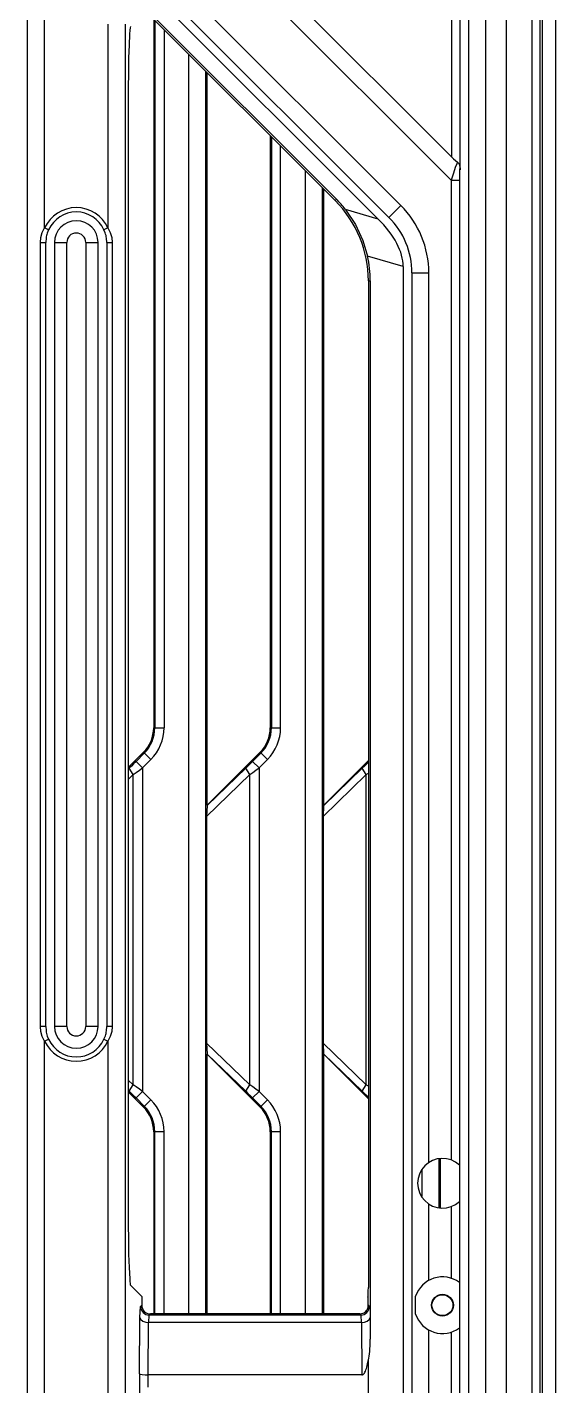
# Model space of a CAD drawing. Header units: millimetres. Extents: x -3132 to 28633, y 682 to 5849.
# Drawn here: x 7500.4 to 7561, y 2209.3 to 2365.3 of the extents above; entities that cross this region are included whole.
import ezdxf

# ---------------------------------------------------------------- set-up
doc = ezdxf.new("R2010")
doc.units = ezdxf.units.MM

msp = doc.modelspace()

# ---------------------------------------------------------------- linework, layer by layer
at = {"linetype": 'Continuous'}
for p, q in [((7561.028, 1705.533), (7561.028, 2705.533)), ((7558.334, 1968.437), (7558.334, 2442.629)), ((7559.214, 2442.221), (7559.214, 1968.845)), ((7559.507, 1968.845), (7559.507, 2442.221)), ((7555.336, 2438.707), (7555.336, 1972.359)), ((7553.007, 1973.703), (7553.007, 2437.363)), ((7549.062, 2435.052), (7549.062, 2350.378)), ((7551.008, 2436.131), (7551.008, 1974.935)), ((7550.062, 2348.867), (7550.062, 2434.514)), ((7514.919, 2384.521), (7549.062, 2350.378)), ((7549.01, 2347.691), (7514.264, 2382.437)), ((7500.397, 2372.847), (7500.397, 2038.219)), ((7502.396, 2342.209), (7502.396, 2372.847)), ((7514.264, 2373.773), (7543.261, 2344.775)), ((7541.892, 2343.406), (7514.212, 2371.086)), ((7514.72, 2369.164), (7540.631, 2343.252)), ((7535.721, 2345.335), (7514.324, 2366.732)), ((7514.782, 2366.581), (7535.874, 2345.488)), ((7514.904, 2366.151), (7514.904, 2284.83)), ((7509.66, 2365.583), (7509.66, 2342.209)), ((7511.659, 2045.457), (7511.659, 2365.609)), ((7515.038, 2366.017), (7515.038, 2284.83)), ((7516.092, 2364.963), (7516.092, 2284.83)), ((7518.909, 2362.146), (7518.909, 2217.533)), ((7520.902, 2217.533), (7520.902, 2360.154)), ((7521.047, 2275.941), (7521.047, 2360.009)), ((7511.992, 2358.265), (7511.992, 2227.807)), ((7528.274, 2352.781), (7528.274, 2284.83)), ((7528.408, 2352.647), (7528.408, 2284.83)), ((7529.462, 2284.83), (7529.462, 2351.593)), ((7549.501, 2349.125), (7549.275, 2348.477)), ((7550.03, 2348.96), (7550.043, 2349.071)), ((7532.279, 2348.776), (7532.279, 2217.533)), ((7549.275, 2348.477), (7549.01, 2347.691)), ((7549.01, 2347.691), (7550.009, 2347.691)), ((7549.01, 2347.691), (7549.01, 2235.208)), ((7550.009, 2063.374), (7550.009, 2347.691)), ((7550.055, 2348.989), (7550.062, 2348.867)), ((7550.058, 2348.99), (7550.062, 2348.864)), ((7534.272, 2217.533), (7534.272, 2346.784)), ((7534.417, 2275.941), (7534.417, 2346.639)), ((7535.874, 2345.488), (7535.721, 2345.335)), ((7536.884, 2344.35), (7540.631, 2343.252)), ((7543.261, 2344.775), (7541.892, 2343.406)), ((7501.961, 2341.106), (7502.126, 2341.672)), ((7502.126, 2341.672), (7502.396, 2342.209)), ((7502.85, 2341.999), (7502.396, 2342.209)), ((7502.85, 2341.999), (7502.693, 2341.593)), ((7509.66, 2342.209), (7509.206, 2341.999)), ((7509.35, 2341.635), (7509.206, 2341.999)), ((7509.66, 2342.209), (7509.929, 2341.673)), ((7509.929, 2341.673), (7510.095, 2341.108)), ((7501.906, 2340.533), (7501.961, 2341.106)), ((7501.906, 2340.533), (7502.528, 2340.533)), ((7501.906, 2250.533), (7501.906, 2340.533)), ((7502.567, 2341.054), (7502.528, 2340.533)), ((7502.528, 2250.533), (7502.528, 2340.533)), ((7503.528, 2340.533), (7504.942, 2340.533)), ((7503.528, 2340.533), (7503.528, 2250.533)), ((7504.942, 2250.533), (7504.942, 2340.533)), ((7507.114, 2340.533), (7508.528, 2340.533)), ((7507.114, 2340.533), (7507.114, 2250.533)), ((7508.528, 2250.533), (7508.528, 2340.533)), ((7509.528, 2340.533), (7509.495, 2341.016)), ((7509.528, 2340.533), (7510.151, 2340.533)), ((7509.528, 2340.533), (7509.528, 2250.533)), ((7510.095, 2341.108), (7510.151, 2340.533)), ((7510.151, 2340.533), (7510.151, 2250.533)), ((7543.528, 2337.765), (7539.431, 2338.965)), ((7543.528, 2337.765), (7543.528, 2073.301)), ((7544.528, 2337.042), (7546.465, 2337.042)), ((7544.528, 2337.042), (7544.528, 2074.024)), ((7546.465, 2234.916), (7546.465, 2337.042)), ((7539.528, 2336.142), (7539.741, 2336.142)), ((7539.528, 2336.142), (7539.528, 2220.555)), ((7539.741, 2336.142), (7539.741, 2214.624)), ((7514.904, 2284.83), (7516.092, 2284.83)), ((7528.274, 2284.83), (7529.462, 2284.83)), ((7513.732, 2282.001), (7511.992, 2280.26)), ((7514.572, 2281.161), (7513.732, 2282.001)), ((7527.102, 2282.001), (7521.047, 2275.941)), ((7527.942, 2281.161), (7527.102, 2282.001)), ((7513.827, 2281.906), (7512.877, 2280.956)), ((7512.877, 2280.956), (7513.622, 2280.211)), ((7513.622, 2280.211), (7514.572, 2281.161)), ((7527.197, 2281.906), (7526.247, 2280.956)), ((7526.247, 2280.956), (7526.992, 2280.211)), ((7526.992, 2280.211), (7527.942, 2281.161)), ((7539.528, 2281.057), (7534.417, 2275.941)), ((7511.992, 2278.896), (7512.553, 2279.438)), ((7512.553, 2279.438), (7512.091, 2280.183)), ((7512.553, 2243.841), (7512.553, 2279.438)), ((7513.622, 2280.211), (7513.622, 2243.068)), ((7520.962, 2274.647), (7525.923, 2279.438)), ((7525.461, 2280.183), (7521.034, 2275.909)), ((7525.923, 2279.438), (7525.461, 2280.183)), ((7525.923, 2243.841), (7525.923, 2279.438)), ((7526.992, 2280.211), (7526.992, 2243.068)), ((7534.332, 2274.647), (7539.293, 2279.438)), ((7538.831, 2280.183), (7534.404, 2275.909)), ((7539.293, 2279.438), (7538.831, 2280.183)), ((7539.293, 2279.438), (7539.528, 2279.606)), ((7539.293, 2243.841), (7539.293, 2279.438)), ((7521.031, 2275.911), (7520.962, 2274.647)), ((7521.048, 2275.941), (7521.031, 2275.911)), ((7534.401, 2275.911), (7534.332, 2274.647)), ((7534.418, 2275.941), (7534.401, 2275.911)), ((7520.962, 2274.647), (7520.962, 2248.631)), ((7534.332, 2274.647), (7534.332, 2248.631)), ((7502.528, 2250.533), (7501.906, 2250.533)), ((7501.961, 2249.958), (7501.906, 2250.533)), ((7502.127, 2249.392), (7501.961, 2249.958)), ((7502.396, 2248.857), (7502.127, 2249.392)), ((7502.528, 2250.533), (7502.562, 2250.05)), ((7502.706, 2249.431), (7502.85, 2249.067)), ((7504.942, 2250.533), (7503.528, 2250.533)), ((7508.528, 2250.533), (7507.114, 2250.533)), ((7509.206, 2249.067), (7509.364, 2249.472)), ((7509.489, 2250.012), (7509.528, 2250.533)), ((7510.151, 2250.533), (7509.528, 2250.533)), ((7509.93, 2249.394), (7509.66, 2248.857)), ((7510.095, 2249.96), (7509.93, 2249.394)), ((7510.151, 2250.533), (7510.095, 2249.96)), ((7502.396, 2248.857), (7502.85, 2249.067)), ((7502.396, 2162.209), (7502.396, 2248.857)), ((7509.206, 2249.067), (7509.66, 2248.857)), ((7509.66, 2248.857), (7509.66, 2162.209)), ((7525.923, 2243.841), (7520.962, 2248.631)), ((7520.962, 2248.631), (7521.031, 2247.363)), ((7539.293, 2243.841), (7534.332, 2248.631)), ((7534.332, 2248.631), (7534.401, 2247.363)), ((7521.036, 2247.367), (7525.461, 2243.096)), ((7521.047, 2247.342), (7527.102, 2241.277)), ((7521.047, 2217.533), (7521.047, 2247.342)), ((7534.406, 2247.367), (7538.831, 2243.096)), ((7534.417, 2247.342), (7539.528, 2242.223)), ((7534.417, 2217.533), (7534.417, 2247.342)), ((7512.553, 2243.841), (7511.992, 2244.383)), ((7511.992, 2243.021), (7513.732, 2241.277)), ((7512.091, 2243.096), (7512.553, 2243.841)), ((7513.622, 2243.068), (7512.877, 2242.323)), ((7514.572, 2242.117), (7513.622, 2243.068)), ((7525.461, 2243.096), (7525.923, 2243.841)), ((7526.992, 2243.068), (7526.247, 2242.323)), ((7527.942, 2242.117), (7526.992, 2243.068)), ((7538.831, 2243.096), (7539.293, 2243.841)), ((7539.528, 2243.673), (7539.293, 2243.841)), ((7513.827, 2241.372), (7512.877, 2242.323)), ((7513.732, 2241.277), (7514.572, 2242.117)), ((7527.197, 2241.372), (7526.247, 2242.323)), ((7527.102, 2241.277), (7527.942, 2242.117)), ((7516.092, 2238.449), (7514.904, 2238.449)), ((7514.904, 2238.449), (7514.904, 2217.533)), ((7515.038, 2217.533), (7515.038, 2238.449)), ((7516.092, 2217.533), (7516.092, 2238.449)), ((7529.462, 2238.449), (7528.274, 2238.449)), ((7528.274, 2238.449), (7528.274, 2217.533)), ((7528.408, 2217.533), (7528.408, 2238.449)), ((7529.462, 2217.533), (7529.462, 2238.449)), ((7547.641, 2229.743), (7547.641, 2235.323)), ((7547.788, 2229.726), (7547.788, 2235.34)), ((7545.649, 2234.069), (7545.649, 2230.996)), ((7549.964, 2234.625), (7549.964, 2230.441)), ((7546.465, 2221.382), (7546.465, 2230.15)), ((7549.01, 2229.857), (7549.01, 2221.631)), ((7549.964, 2221.143), (7549.964, 2215.922)), ((7512.238, 2220.824), (7513.53, 2219.532)), ((7539.458, 2219.468), (7539.496, 2219.563)), ((7544.945, 2217.506), (7544.945, 2219.56)), ((7513.335, 2217.108), (7513.39, 2218.388)), ((7513.53, 2218.528), (7513.39, 2218.388)), ((7513.53, 2219.532), (7513.53, 2218.528)), ((7539.458, 2219.468), (7539.458, 2218.183)), ((7539.668, 2218.388), (7539.528, 2218.528)), ((7513.287, 2210.638), (7513.335, 2217.108)), ((7514.282, 2210.533), (7514.327, 2216.555)), ((7538.73, 2216.555), (7514.327, 2216.555)), ((7514.34, 2216.555), (7514.376, 2217.405)), ((7538.682, 2217.405), (7514.376, 2217.405)), ((7514.397, 2217.405), (7514.525, 2217.533)), ((7538.533, 2217.533), (7514.525, 2217.533)), ((7538.533, 2217.533), (7538.661, 2217.405)), ((7538.682, 2217.405), (7538.718, 2216.555)), ((7538.73, 2216.555), (7538.776, 2210.533)), ((7539.723, 2217.108), (7539.741, 2214.624)), ((7546.465, 2195.382), (7546.465, 2215.684)), ((7549.01, 2215.435), (7549.01, 2195.631)), ((7539.528, 2208.432), (7539.528, 2212.243)), ((7513.287, 2210.638), (7513.287, 2208.148)), ((7538.777, 2210.533), (7514.282, 2210.533)), ((7514.282, 2209.11), (7514.282, 2210.533))]:
    msp.add_line(p, q, dxfattribs=at)
for points in [[(7512.236, 2365.313), (7512.207, 2365.193), (7512.178, 2364.904), (7512.15, 2364.445)], [(7512.15, 2364.445), (7512.082, 2363.17), (7512.033, 2361.715), (7512.002, 2360.03), (7511.992, 2358.265)], [(7549.062, 2350.378), (7549.309, 2350.142), (7549.542, 2349.937), (7549.743, 2349.768)], [(7549.743, 2349.768), (7549.661, 2349.568), (7549.501, 2349.125)], [(7549.743, 2349.768), (7549.927, 2349.543), (7549.944, 2349.508)], [(7549.944, 2349.508), (7550.03, 2349.241), (7550.058, 2348.99)], [(7550.009, 2347.691), (7550.012, 2348.226), (7550.019, 2348.667), (7550.03, 2348.96)], [(7536.884, 2344.35), (7538.058, 2342.584), (7538.896, 2340.767), (7539.431, 2338.965)], [(7512.877, 2280.956), (7512.607, 2280.688), (7512.345, 2280.43), (7512.091, 2280.183)], [(7526.247, 2280.956), (7525.977, 2280.688), (7525.715, 2280.43), (7525.461, 2280.183)], [(7539.528, 2280.868), (7539.347, 2280.688), (7539.085, 2280.43), (7538.831, 2280.183)], [(7512.553, 2279.438), (7512.903, 2279.688), (7513.26, 2279.946), (7513.622, 2280.211)], [(7525.923, 2279.438), (7526.273, 2279.688), (7526.63, 2279.946), (7526.992, 2280.211)], [(7521.042, 2247.338), (7521.039, 2247.348), (7521.039, 2247.357), (7521.036, 2247.367)], [(7534.412, 2247.338), (7534.409, 2247.348), (7534.409, 2247.357), (7534.406, 2247.367)], [(7512.091, 2243.096), (7512.345, 2242.849), (7512.608, 2242.591), (7512.877, 2242.323)], [(7513.622, 2243.068), (7513.26, 2243.333), (7512.903, 2243.591), (7512.553, 2243.841)], [(7525.461, 2243.096), (7525.715, 2242.849), (7525.978, 2242.591), (7526.247, 2242.323)], [(7526.992, 2243.068), (7526.63, 2243.333), (7526.273, 2243.591), (7525.923, 2243.841)], [(7538.831, 2243.096), (7539.085, 2242.849), (7539.348, 2242.591), (7539.528, 2242.411)], [(7511.992, 2227.807), (7512.001, 2226.083), (7512.032, 2224.381), (7512.084, 2222.852), (7512.156, 2221.57)], [(7513.39, 2218.388), (7513.472, 2218.01), (7513.692, 2217.692), (7514.011, 2217.482), (7514.397, 2217.405)], [(7538.661, 2217.405), (7539.035, 2217.477), (7539.358, 2217.685), (7539.582, 2218.002), (7539.668, 2218.388)], [(7513.335, 2217.108), (7513.426, 2216.892), (7513.659, 2216.712), (7513.99, 2216.594), (7514.34, 2216.554)], [(7538.718, 2216.554), (7539.072, 2216.595), (7539.399, 2216.712), (7539.63, 2216.89), (7539.723, 2217.108)], [(7538.777, 2210.533), (7538.855, 2210.548), (7538.932, 2210.592), (7539.004, 2210.66), (7539.07, 2210.747), (7539.131, 2210.851), (7539.189, 2210.969), (7539.244, 2211.103), (7539.297, 2211.251), (7539.347, 2211.415), (7539.395, 2211.595), (7539.442, 2211.792), (7539.486, 2212.008), (7539.528, 2212.243)], [(7513.287, 2210.638), (7513.372, 2210.599), (7513.591, 2210.565), (7513.91, 2210.542), (7514.282, 2210.533)]]:
    msp.add_lwpolyline(points, dxfattribs=at)
for radius in [1.25, 1.2]:
    msp.add_circle((7548.028, 2218.533), radius, dxfattribs=at)
for centre, radius, start, end in [((7506.028, 2340.533), 4, 24.76573, 155.23427), ((7526.528, 2336.142), 13, 0, 45), ((7535.528, 2337.042), 10.936, 0, 45), ((7506.028, 2340.533), 3.5, 24.76573, 155.23427), ((7506.028, 2340.533), 2.5, 0, 180), ((7535.528, 2337.042), 9, 0, 45), ((7506.028, 2340.533), 3.5, 162.3621, 171.43452), ((7506.028, 2340.533), 1.086, 0, 180), ((7506.028, 2340.533), 3.5, 7.93666, 18.34878), ((7510.904, 2284.83), 4, 314.99932, 0), ((7510.904, 2284.83), 4.134, 315, 0), ((7510.904, 2284.83), 5.188, 315, 360), ((7524.274, 2284.83), 4, 314.99932, 0), ((7524.274, 2284.83), 4.134, 315, 0), ((7524.274, 2284.83), 5.188, 315, 360), ((7506.028, 2250.533), 3.5, 187.93666, 198.34878), ((7506.028, 2250.533), 2.5, 180, 0), ((7506.028, 2250.533), 1.086, 180, 0), ((7506.028, 2250.533), 3.5, 342.3621, 351.43452), ((7506.028, 2250.533), 4, 204.76573, 335.23427), ((7506.028, 2250.533), 3.5, 204.76573, 335.23427), ((7510.904, 2238.449), 4.134, 0.00001, 44.99999), ((7510.904, 2238.449), 5.188, 0.00001, 44.99999), ((7524.274, 2238.449), 4.134, 0.00001, 44.99999), ((7524.274, 2238.449), 5.188, 0.00001, 44.99999), ((7510.904, 2238.449), 4, 0, 45.00069), ((7524.274, 2238.449), 4, 0, 45.00069), ((7548.028, 2232.533), 2.85, 47.21475, 312.78525), ((7548.028, 2218.533), 3.25, 53.44087, 161.57375), ((7548.028, 2218.533), 3.25, 198.42625, 306.55913)]:
    msp.add_arc(centre, radius, start, end, dxfattribs=at)
for centre, major_axis, ratio, start_param, end_param in [((7526.844, 2336.458), (9.031, 9.031), 0.9993901, -0.1193109, 0), ((7523.404, 2342.48), (19.965, -5.848), 0.4326149, 0.1260383, 0.669232), ((7526.755, 2336.142), (12.986, 0), 0.9998476, 0, 0.2191144), ((7512.238, 2229.31), (-0.005, 8.488), 0.0246777, 2.7184638, 3.1168899), ((7539.493, 2220.555), (0, 0.996), 0.0349208, -3.0543262, -1.5707963), ((7514.526, 2218.529), (0.705, 0.705), 0.9987828, 2.3568035, 3.9263818), ((7538.532, 2218.529), (-0.705, 0.705), 0.9987828, -3.1415927, -2.7128539), ((7538.532, 2218.529), (0.705, -0.705), 0.9987828, 0.4287387, 0.7847892), ((7538.532, 2218.529), (-0.705, 0.705), 0.9987828, -3.9263818, -3.6647578), ((7538.532, 2218.529), (0.705, -0.705), 0.9987828, -0.5231652, 0), ((7538.728, 2217.152), (-0.49, 5.379), 0.1650331, -2.7355375, -2.074997)]:
    msp.add_ellipse(centre, major_axis=major_axis, ratio=ratio, start_param=start_param, end_param=end_param, dxfattribs=at)

doc.saveas('drawing.dxf')
